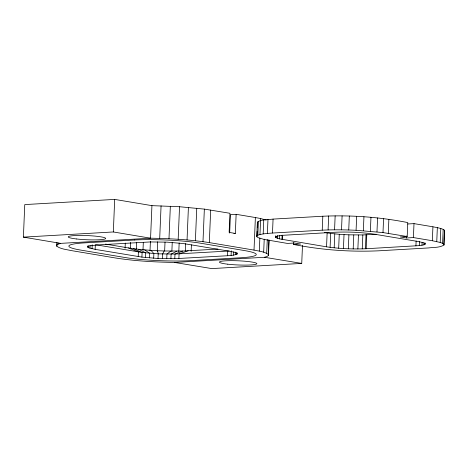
<?xml version="1.0" encoding="UTF-8"?>
<svg xmlns="http://www.w3.org/2000/svg" width="468" height="468" viewBox="0 0 468 468"><rect width="100%" height="100%" fill="white"/><g stroke="black" fill="none" stroke-linecap="round" stroke-linejoin="round"><path stroke-width="0.7" d="M56.768 242.33L56.809 246.267C60.963 249.163 66.304 249.456 71.113 250.555L115.807 258.038C135.234 261.05 154.92 262.086 174.558 262.449L264.49 257.277L267.199 256.394L268.48 255.423L268.316 254.381C264.163 251.48 258.822 251.193 254.019 250.093L209.319 242.605C189.891 239.593 170.206 238.563 150.567 238.2L60.641 243.372L23.4 237.136L24.763 204.586L114.695 199.409L151.93 205.645L179.536 206.733L204.352 209.114L229.928 213.279L229.127 232.397L235.334 233.438L236.135 214.315L230.431 214.648L229.659 233.058M56.809 246.267L56.874 244.817M56.646 245.22L57.933 244.249L57.991 242.804M87.779 247.209L87.697 246.718L88.306 246.256L89.593 245.84L97.601 244.916L150.339 241.944L167.099 242.149L183.216 243.524L229.993 251.293L235.147 252.392L237.346 253.434L237.428 253.925L233.608 255.165L227.524 255.733L174.786 258.705L158.026 258.494L141.915 257.119L95.139 249.356L88.546 247.724L87.779 247.209L87.832 245.881M88.546 247.724L88.627 245.735M89.979 248.251L90.09 245.595M92.044 248.771L92.214 244.782M95.139 249.356L95.332 244.706M151.93 205.645L150.567 238.2L113.332 231.964L114.695 199.409M125.085 248.157L125.295 243.067M130.367 248.947L130.642 242.406M136.416 248.935L136.691 242.395M138.218 256.569L138.411 251.919L128.466 247.935L105.522 244.091M141.915 257.119L142.108 252.468L133.351 248.66L128.466 247.935M142.986 250.298L143.319 242.301M145.513 257.552L145.712 252.901L138.768 249.309L133.351 248.66M149.468 257.926L149.661 253.282L144.706 249.877L138.768 249.309M150.012 250.825L150.404 241.383M153.674 258.248L153.867 253.597L151.024 250.357L144.706 249.877M157.283 251.24L157.675 241.792M158.026 258.494L158.225 253.843L157.564 250.731L151.024 250.357M159.705 238.393L161.068 205.844M162.425 258.669L162.618 254.019L164.169 250.988L182.754 251.041L217.994 249.093M164.654 250.801L165.017 242.085M166.754 258.763L166.947 254.112L170.674 251.129M168.983 238.762L170.346 206.212M170.908 258.775L171.101 254.124L176.922 251.146M171.855 251.685L172.247 242.243M174.786 258.705L174.985 254.054L182.754 251.041M178.173 239.283L179.536 206.733M178.794 251.708L179.162 242.986M178.887 258.529L179.08 253.878L188.171 250.807M185.305 250.86L185.609 243.594M187.048 239.955L188.411 207.406M191.137 251.339L191.412 244.799M195.384 240.751L196.753 208.201M202.989 241.663L204.352 209.114M209.319 242.605L210.682 210.056M227.524 255.733L227.723 251.082L229.144 250.977M231.093 255.464L231.286 250.813M233.608 255.165L233.748 251.848M235.539 254.803L235.65 252.147M236.82 254.387L236.902 252.398M254.019 250.093L255.382 217.538L236.135 214.315M293.617 244.46L300.62 244.056L294.413 243.021L287.411 243.424L264.063 239.417L258.219 237.674L256.938 236.814L256.803 235.989L257.388 222.037C261.945 219.141 267.901 219.825 273.072 219.094L322.809 216.234C351.257 214.958 379.852 217.058 407.792 222.581L407.207 236.533L400.198 236.937L406.405 237.972L413.414 237.574L432.338 240.739L440.207 242.447L442.605 243.319L443.88 244.179L444.015 245.004C439.458 247.905 433.503 247.221 428.331 247.952L378.594 250.813C350.146 252.088 321.557 249.988 293.617 244.46L293.705 242.371M256.938 236.814L257.172 231.233M257.318 227.746L257.388 222.037M256.803 235.989L257.821 235.217L258.406 221.27M257.821 235.217L259.968 234.526L260.547 220.574M259.313 251.094L259.857 238.072M260.588 220.715L260.676 218.544L255.382 217.538M259.968 234.526L263.18 233.918L263.765 219.972M263.671 252.188L264.221 239.171M263.18 233.918L267.386 233.421L267.971 219.474M266.701 253.293L267.275 239.552M268.316 254.381L268.919 239.914M268.48 255.423L269.118 240.23M267.386 233.421L272.487 233.041L273.072 219.094M275.447 237.159L276.88 236.141L281.531 235.381L334.638 232.263C347.864 231.707 361.167 232.239 374.271 234.17L418.328 241.546L423.423 242.687L425.371 243.834L423.938 244.852L419.293 245.618L366.181 248.736C352.96 249.286 339.651 248.76 326.553 246.823L279.583 238.891L276.003 237.726L275.447 237.159L275.506 235.767M276.003 237.726L276.061 236.334M277.395 238.306L277.512 235.521M279.583 238.891L279.729 235.398M281.935 239.341L282.11 235.152M282.496 239.446L282.672 235.264M174.558 262.449L211.799 268.591L301.731 263.414L302.486 245.384M272.487 233.041L322.224 230.18L322.809 216.234M326.553 246.823L327.138 232.877L324.295 232.397M322.224 230.18L328.086 229.934L328.671 215.982M330.104 247.35L330.689 233.397L327.138 232.877M328.086 229.934L334.567 229.817L335.152 215.865M334.187 247.818L334.772 233.865L330.689 233.397M338.674 248.221L339.259 234.269L334.772 233.865M334.567 229.817L341.511 229.835L342.096 215.883M343.436 248.549L344.021 234.597L339.259 234.269M341.511 229.835L348.742 229.993L349.327 216.04M348.321 248.783L348.906 234.831L362.835 234.948L376.137 234.246M353.182 248.923L353.767 234.971M407.207 236.533L382.994 232.578L356.084 230.279L356.669 216.327M357.874 248.958L358.459 235.006M362.25 248.894L362.835 234.948M363.355 230.695L363.94 216.742M365.426 248.765L366.011 234.813M366.181 248.736L366.766 234.784M370.375 231.227L370.96 217.275M376.98 231.859L377.565 217.907M382.994 232.578L383.579 218.626M388.282 233.362L388.867 219.416M406.405 237.972L406.493 235.884M413.414 237.574L413.993 223.622L407.692 223.985M415.923 245.875L416.128 240.991M419.293 245.618L419.468 241.429M421.99 245.273L422.107 242.482M423.938 244.852L424.026 242.757M425.079 244.366L425.137 242.974M432.338 240.739L432.923 226.793L413.993 223.622M436.761 241.582L437.346 227.629L432.923 226.793M440.207 242.447L440.792 228.495L437.346 227.629M442.605 243.319L443.19 229.367L440.792 228.495M443.88 244.179L444.465 230.227L443.19 229.367M444.015 245.004L444.465 230.227M57.933 244.249L60.641 243.372M23.4 237.136L113.332 231.964M233.889 233.52L235.334 233.438M227.723 251.082L174.985 254.054L158.225 253.843L142.108 252.468L96.039 244.822M348.742 229.993L356.084 230.279M157.564 250.731L164.169 250.988M344.021 234.597L348.906 234.831M264.49 257.277L301.731 263.414M260.676 218.544L266.245 220.083M134.38 240.008L84.638 242.869A46.835 5.218 2.4 0 0 80.636 250.076L124.693 257.459A46.835 5.218 2.4 0 0 190.745 260.635L240.488 257.774A46.835 5.218 2.4 0 0 244.489 250.567L200.433 243.19A46.835 5.218 2.4 0 0 134.38 240.008M227.758 264.192A18.732 2.088 2.4 0 0 256.827 263.794A18.732 2.088 2.4 0 0 229.858 260.67A18.732 2.088 2.4 0 0 227.758 264.192M76.664 238.984A18.732 2.088 2.4 0 0 105.669 238.563A18.732 2.088 2.4 0 0 78.624 235.451A18.732 2.088 2.4 0 0 76.664 238.984"/></g></svg>
